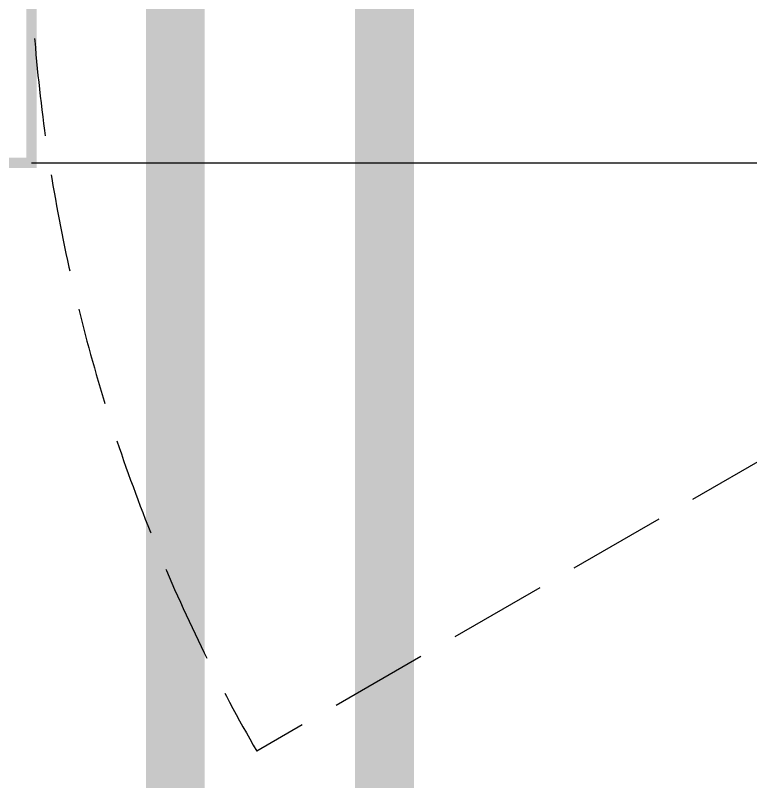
# Model space of a CAD drawing. Extents: x 27938 to 1507990, y 110129 to 923079.
# Drawn here: x 861554 to 862117, y 671934 to 672520 of the extents above; entities that cross this region are included whole.
import ezdxf

# ---------------------------------------------------------------- set-up
doc = ezdxf.new("R2010")
doc.units = 0
doc.header["$LTSCALE"] = 1000
doc.header["$MEASUREMENT"] = 0
doc.linetypes.add('DASH', pattern=[0.35, 0.25, -0.1])
for name, color, linetype in [('PIPE-凝结', 150, 'N'), ('WINDOW', 4, 'Continuous'), ('看线', 251, 'Continuous')]:
    doc.layers.add(name, color=color, linetype=linetype)
doc.styles.get("Standard").update_dxf_attribs({"font": 'gbenor.shx', "bigfont": 'gbcbig.shx'})
doc.linetypes.add('N', pattern='A,3,-0.2,["N",Standard,S=0.25,R=0,X=-0.1,Y=-0.115],-0.2', length=3.4)

msp = doc.modelspace()

# ---------------------------------------------------------------- linework, layer by layer
at = {"color": 8, "const_width": 8}
msp.add_lwpolyline([(861266.58, 672557.17), (861266.58, 672407.17), (861566.58, 672407.17), (861566.58, 672557.17)], dxfattribs=at)
at = {"layer": 'PIPE-凝结', "ltscale": 0.5, "const_width": 45}
for points in [[(861836.58, 672844.57), (861836.58, 671382.17)], [(861836.58, 672844.57), (861836.58, 670207.17)], [(861676.58, 672832.17), (861676.58, 671222.17)], [(861676.58, 672832.17), (861676.58, 671222.17)]]:
    msp.add_lwpolyline(points, dxfattribs=at)
at = {"layer": 'WINDOW', "color": 8, "linetype": 'DASH', "ltscale": 0.3}
msp.add_lwpolyline([(862864.65, 672607.17), (861738.82, 671957.17, -0.131652), (861564.65, 672607.17)], format="xyb", dxfattribs=at)
msp.add_lwpolyline([(862864.65, 672607.17), (861738.82, 671957.17, -0.131652), (861564.65, 672607.17)], format="xyb", dxfattribs=at)
at = {"layer": '看线', "color": 8, "ltscale": 0.5}
msp.add_lwpolyline([(861566.58, 672407.17), (862866.58, 672407.17)], dxfattribs=at)

doc.saveas('drawing.dxf')
